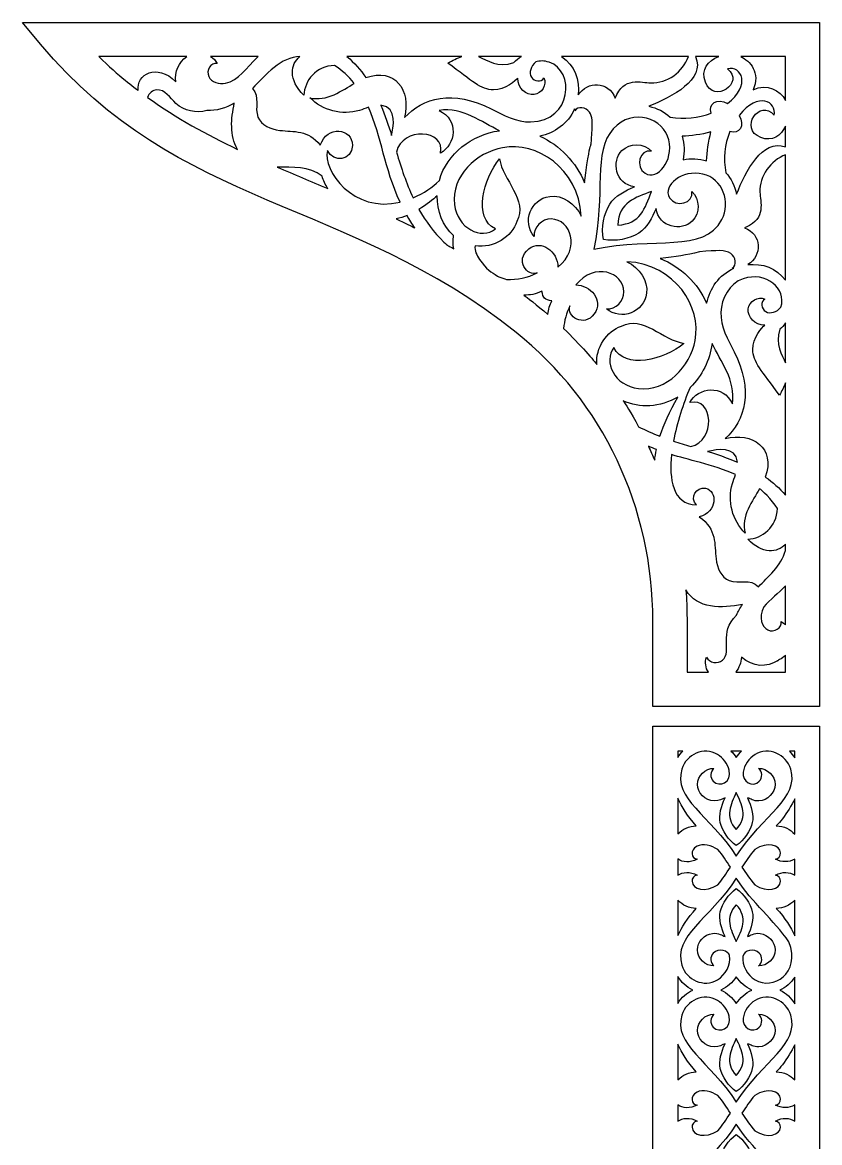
# Model space of a CAD drawing. Header units: millimetres. Extents: x -100 to 100, y -138 to 138.
# Drawn here: x 1.2 to 100.2, y -1.2 to 137.8 of the extents above; entities that cross this region are included whole.
import ezdxf

# ---------------------------------------------------------------- set-up
doc = ezdxf.new("R2010")
doc.units = ezdxf.units.MM
doc.header["$MEASUREMENT"] = 0
doc.layers.add('layer 1', color=7, linetype='Continuous')

msp = doc.modelspace()

# ---------------------------------------------------------------- linework, layer by layer
at = {"layer": 'layer 1', "color": 250}
for points, knots in [([(1.1991, 137.8038), (1.1991, 137.8038), (3.4474, 135.1125), (3.4474, 135.1125), (3.4474, 135.1125), (20.6248, 114.5236), (41.6045, 116.0268), (62.4914, 99.3344), (62.4914, 99.3344), (73.2822, 90.7168), (79.4689, 77.6545), (79.4689, 63.4982), (79.4689, 63.4982), (79.4689, 63.4982), (79.4689, 52.9304), (79.4689, 52.9304), (79.4689, 52.9304), (79.4689, 52.9304), (100.1709, 52.9304), (100.1709, 52.9304), (100.1709, 52.9304), (100.1709, 52.9304), (100.1709, 137.8038), (100.1709, 137.8038), (100.1709, 137.8038), (100.1709, 137.8038), (1.1991, 137.8038), (1.1991, 137.8038)], [0, 0, 0, 0, 0.125, 0.125, 0.125, 0.125, 0.25, 0.25, 0.25, 0.25, 0.375, 0.375, 0.375, 0.375, 0.5, 0.5, 0.5, 0.5, 0.625, 0.625, 0.625, 0.625, 0.75, 0.75, 0.75, 0.75, 1, 1, 1, 1]), ([(10.6701, 133.5585), (10.6701, 133.5585), (21.5939, 133.5585), (21.5939, 133.5585), (21.5939, 133.5585), (20.6044, 132.9048), (20.0805, 131.6284), (20.2428, 130.442), (20.2428, 130.442), (17.9045, 132.8035), (15.306, 131.3709), (15.5808, 129.3512), (15.5808, 129.3512), (15.2393, 129.6232), (13.1791, 131.1278), (10.6701, 133.5585)], [0, 0, 0, 0, 0.2, 0.2, 0.2, 0.2, 0.4, 0.4, 0.4, 0.4, 0.6, 0.6, 0.6, 0.6, 1, 1, 1, 1]), ([(26.4093, 130.2656), (25.6251, 130.0949), (24.6846, 130.3641), (24.3314, 131.0844), (24.3314, 131.0844), (23.9787, 131.8052), (24.595, 132.8699), (25.382, 132.7196), (25.382, 132.7196), (25.188, 133.0667), (24.9044, 133.3503), (24.5717, 133.5585), (24.5717, 133.5585), (24.5717, 133.5585), (30.4634, 133.5585), (30.4634, 133.5585), (30.4634, 133.5585), (28.8749, 132.0712), (28.0818, 130.6244), (26.4093, 130.2656)], [0, 0, 0, 0, 0.16666667, 0.16666667, 0.16666667, 0.16666667, 0.33333333, 0.33333333, 0.33333333, 0.33333333, 0.5, 0.5, 0.5, 0.5, 0.66666667, 0.66666667, 0.66666667, 0.66666667, 1, 1, 1, 1]), ([(29.7575, 129.5971), (31.4068, 131.2668), (33.3139, 133.5585), (35.6517, 133.5585), (35.6517, 133.5585), (34.4625, 132.6674), (34.1905, 130.6474), (36.1495, 128.7723), (36.1495, 128.7723), (36.2246, 130.5637), (37.6573, 132.4187), (39.9433, 132.4592), (39.9433, 132.4592), (40.881, 131.8747), (41.6969, 131.1134), (42.3916, 130.2367), (42.3916, 130.2367), (41.0023, 129.4324), (38.9393, 127.8925), (36.8932, 128.4626), (36.8932, 128.4626), (38.4471, 126.8712), (40.9099, 126.2345), (43.0396, 126.88), (43.0396, 126.88), (43.4157, 126.9929), (43.7833, 127.1404), (44.1537, 127.2677), (44.1537, 127.2677), (45.8177, 123.5435), (46.1127, 119.767), (48.0893, 115.5047), (48.0893, 115.5047), (42.2437, 114.0781), (38.456, 119.446), (39.0811, 121.9288), (39.0811, 121.9288), (39.7581, 120.3547), (42.128, 120.5717), (42.163, 122.5479), (42.163, 122.5479), (42.2003, 124.678), (38.965, 125.1147), (38.184, 122.5536), (38.184, 122.5536), (36.6762, 124.5418), (34.9081, 124.1859), (33.14, 124.4088), (33.14, 124.4088), (32.0375, 124.5447), (30.8427, 125.028), (30.4433, 126.0609), (30.4433, 126.0609), (29.9974, 127.2099), (30.7181, 128.5931), (29.7575, 129.5971)], [0, 0, 0, 0, 0.06666667, 0.06666667, 0.06666667, 0.06666667, 0.13333333, 0.13333333, 0.13333333, 0.13333333, 0.2, 0.2, 0.2, 0.2, 0.26666667, 0.26666667, 0.26666667, 0.26666667, 0.33333333, 0.33333333, 0.33333333, 0.33333333, 0.4, 0.4, 0.4, 0.4, 0.46666667, 0.46666667, 0.46666667, 0.46666667, 0.53333333, 0.53333333, 0.53333333, 0.53333333, 0.6, 0.6, 0.6, 0.6, 0.66666667, 0.66666667, 0.66666667, 0.66666667, 0.73333333, 0.73333333, 0.73333333, 0.73333333, 0.8, 0.8, 0.8, 0.8, 0.86666667, 0.86666667, 0.86666667, 0.86666667, 1, 1, 1, 1]), ([(64.2969, 125.4474), (62.5175, 125.3896), (60.923, 126.3156), (59.3863, 127.0914), (59.3863, 127.0914), (54.6552, 129.4842), (50.867, 128.4859), (48.6389, 125.9829), (48.6389, 125.9829), (49.481, 129.3918), (47.4525, 132.268), (43.8556, 130.9514), (43.8556, 130.9514), (43.1902, 131.9181), (42.4117, 132.8007), (41.4944, 133.5585), (41.4944, 133.5585), (41.4944, 133.5585), (55.7664, 133.5585), (55.7664, 133.5585), (55.7664, 133.5585), (55.1674, 133.3733), (54.5857, 133.0667), (54.0329, 132.763), (54.0329, 132.763), (57.0135, 130.5087), (58.1477, 129.4641), (59.6904, 129.4324), (59.6904, 129.4324), (61.0965, 129.4035), (62.5232, 130.61), (62.7027, 130.8992), (62.7027, 130.8992), (62.6593, 129.6176), (63.7558, 128.7349), (64.7312, 128.8507), (64.7312, 128.8507), (65.6541, 128.9604), (66.3575, 130.0716), (65.9465, 130.9052), (65.9465, 130.9052), (65.6484, 130.344), (64.6963, 130.4565), (64.3869, 131.0149), (64.3869, 131.0149), (64.08, 131.5734), (64.2941, 132.3753), (64.9337, 132.9048), (64.9337, 132.9048), (65.4286, 133.0551), (65.9783, 133.0639), (66.5978, 132.8586), (66.5978, 132.8586), (69.7982, 131.8052), (69.5089, 125.6125), (64.2969, 125.4474)], [0, 0, 0, 0, 0.06666667, 0.06666667, 0.06666667, 0.06666667, 0.13333333, 0.13333333, 0.13333333, 0.13333333, 0.2, 0.2, 0.2, 0.2, 0.26666667, 0.26666667, 0.26666667, 0.26666667, 0.33333333, 0.33333333, 0.33333333, 0.33333333, 0.4, 0.4, 0.4, 0.4, 0.46666667, 0.46666667, 0.46666667, 0.46666667, 0.53333333, 0.53333333, 0.53333333, 0.53333333, 0.6, 0.6, 0.6, 0.6, 0.66666667, 0.66666667, 0.66666667, 0.66666667, 0.73333333, 0.73333333, 0.73333333, 0.73333333, 0.8, 0.8, 0.8, 0.8, 0.86666667, 0.86666667, 0.86666667, 0.86666667, 1, 1, 1, 1]), ([(63.1483, 133.5585), (62.798, 133.3592), (62.4826, 133.1129), (62.2251, 132.8208), (62.2251, 132.8208), (60.1878, 132.0772), (58.9841, 133.1567), (57.8122, 133.5585), (57.8122, 133.5585), (57.8122, 133.5585), (63.1483, 133.5585), (63.1483, 133.5585)], [0, 0, 0, 0, 0.25, 0.25, 0.25, 0.25, 0.5, 0.5, 0.5, 0.5, 1, 1, 1, 1]), ([(83.8877, 133.5585), (83.2019, 131.6605), (81.243, 130.2395), (79.2085, 130.2946), (79.2085, 130.2946), (78.0539, 130.3263), (75.8345, 131.1483), (74.7811, 128.3875), (74.7811, 128.3875), (73.9909, 130.5726), (71.2999, 130.5461), (70.2148, 128.7984), (70.2148, 128.7984), (70.4116, 130.6156), (69.7661, 132.4966), (68.1168, 133.5585), (68.1168, 133.5585), (68.1168, 133.5585), (83.8877, 133.5585), (83.8877, 133.5585)], [0, 0, 0, 0, 0.16666667, 0.16666667, 0.16666667, 0.16666667, 0.33333333, 0.33333333, 0.33333333, 0.33333333, 0.5, 0.5, 0.5, 0.5, 0.66666667, 0.66666667, 0.66666667, 0.66666667, 1, 1, 1, 1]), ([(88.7406, 127.7249), (87.4702, 128.4831), (86.2983, 127.7133), (86.7237, 126.5587), (86.7237, 126.5587), (85.0942, 125.8845), (83.3812, 125.7688), (81.6247, 126.0464), (81.6247, 126.0464), (80.9043, 126.7065), (79.9839, 127.1982), (78.9683, 127.3895), (78.9683, 127.3895), (81.8565, 128.5554), (85.9942, 130.6879), (84.7732, 133.5585), (84.7732, 133.5585), (84.7732, 133.5585), (87.6498, 133.5585), (87.6498, 133.5585), (87.6498, 133.5585), (86.3445, 133.0755), (85.3923, 131.9353), (85.9885, 130.3958), (85.9885, 130.3958), (87.0737, 127.6064), (90.8964, 130.3119), (88.7522, 132.0599), (88.7522, 132.0599), (90.4653, 132.4303), (91.718, 130.0314), (88.7406, 127.7249)], [0, 0, 0, 0, 0.11111111, 0.11111111, 0.11111111, 0.11111111, 0.22222222, 0.22222222, 0.22222222, 0.22222222, 0.33333333, 0.33333333, 0.33333333, 0.33333333, 0.44444444, 0.44444444, 0.44444444, 0.44444444, 0.55555556, 0.55555556, 0.55555556, 0.55555556, 0.66666667, 0.66666667, 0.66666667, 0.66666667, 0.77777778, 0.77777778, 0.77777778, 0.77777778, 1, 1, 1, 1]), ([(95.9256, 128.1299), (95.2486, 129.4207), (93.6918, 130.26), (91.9032, 129.438), (91.9032, 129.438), (92.867, 131.53), (91.53, 133.0783), (90.3841, 133.5585), (90.3841, 133.5585), (90.3841, 133.5585), (95.9256, 133.5585), (95.9256, 133.5585), (95.9256, 133.5585), (95.9256, 133.5585), (95.9256, 128.1299), (95.9256, 128.1299)], [0, 0, 0, 0, 0.2, 0.2, 0.2, 0.2, 0.4, 0.4, 0.4, 0.4, 0.6, 0.6, 0.6, 0.6, 1, 1, 1, 1]), ([(16.7471, 128.4919), (16.9062, 128.9893), (17.3517, 129.4063), (17.8784, 129.4352), (17.8784, 129.4352), (18.8856, 129.4931), (19.5308, 128.4397), (20.266, 127.751), (20.266, 127.751), (21.2672, 126.8105), (22.7835, 126.5008), (24.0972, 126.8772), (24.0972, 126.8772), (25.2836, 126.7844), (26.4467, 127.1721), (27.5001, 127.7944), (27.5001, 127.7944), (27.1124, 125.8238), (26.8954, 123.7922), (27.9199, 122.053), (27.9199, 122.053), (24.0711, 123.8733), (20.3384, 125.9134), (16.7471, 128.4919)], [0, 0, 0, 0, 0.14285714, 0.14285714, 0.14285714, 0.14285714, 0.28571429, 0.28571429, 0.28571429, 0.28571429, 0.42857143, 0.42857143, 0.42857143, 0.42857143, 0.57142857, 0.57142857, 0.57142857, 0.57142857, 0.71428571, 0.71428571, 0.71428571, 0.71428571, 1, 1, 1, 1]), ([(95.9256, 122.3454), (93.0579, 123.3988), (91.0005, 119.3331), (89.8575, 116.4999), (89.8575, 116.4999), (89.6694, 117.4954), (89.1921, 118.4187), (88.5148, 119.1563), (88.5148, 119.1563), (88.2371, 120.9132), (88.3529, 122.6262), (89.027, 124.2554), (89.027, 124.2554), (90.2162, 123.8183), (90.9253, 125.0452), (90.1933, 126.2722), (90.1933, 126.2722), (92.5372, 129.299), (94.8898, 127.9535), (94.5279, 126.2838), (94.5279, 126.2838), (92.7802, 128.428), (90.0744, 124.6053), (92.8642, 123.5202), (92.8642, 123.5202), (94.3025, 122.9617), (95.3961, 123.7576), (95.9256, 124.9324), (95.9256, 124.9324), (95.9256, 124.9324), (95.9256, 122.3454), (95.9256, 122.3454)], [0, 0, 0, 0, 0.11111111, 0.11111111, 0.11111111, 0.11111111, 0.22222222, 0.22222222, 0.22222222, 0.22222222, 0.33333333, 0.33333333, 0.33333333, 0.33333333, 0.44444444, 0.44444444, 0.44444444, 0.44444444, 0.55555556, 0.55555556, 0.55555556, 0.55555556, 0.66666667, 0.66666667, 0.66666667, 0.66666667, 0.77777778, 0.77777778, 0.77777778, 0.77777778, 1, 1, 1, 1]), ([(47.0331, 123.7809), (46.6538, 125.0308), (46.2255, 126.2927), (45.7077, 127.5136), (45.7077, 127.5136), (47.878, 127.2766), (47.201, 124.6487), (47.0331, 123.7809)], [0, 0, 0, 0, 0.33333333, 0.33333333, 0.33333333, 0.33333333, 1, 1, 1, 1]), ([(52.9393, 126.88), (55.8934, 127.3228), (58.226, 125.3984), (60.4136, 124.3623), (60.4136, 124.3623), (57.0078, 123.8677), (53.9055, 121.5669), (52.9622, 118.1929), (52.9622, 118.1929), (52.045, 117.3162), (51.1045, 116.6389), (49.6979, 116.0427), (49.6979, 116.0427), (48.8562, 117.8341), (48.2283, 119.7381), (47.6437, 121.7147), (47.6437, 121.7147), (48.3119, 124.86), (53.8071, 124.5274), (53.104, 121.593), (53.104, 121.593), (54.9907, 122.5885), (55.4278, 125.7399), (52.9393, 126.88)], [0, 0, 0, 0, 0.14285714, 0.14285714, 0.14285714, 0.14285714, 0.28571429, 0.28571429, 0.28571429, 0.28571429, 0.42857143, 0.42857143, 0.42857143, 0.42857143, 0.57142857, 0.57142857, 0.57142857, 0.57142857, 0.71428571, 0.71428571, 0.71428571, 0.71428571, 1, 1, 1, 1]), ([(69.7576, 127.0652), (69.7604, 126.9898), (69.7576, 126.9146), (69.7661, 126.8395), (69.7661, 126.8395), (70.1368, 127.4618), (71.1754, 127.2822), (71.5864, 126.686), (71.5864, 126.686), (71.9974, 126.0898), (71.9713, 125.3084), (71.9279, 124.5852), (71.9279, 124.5852), (71.6848, 120.5773), (71.9512, 125.167), (70.9817, 117.9064), (70.9817, 117.9064), (69.9484, 120.4528), (67.92, 122.5857), (65.4227, 123.6796), (65.4227, 123.6796), (67.2659, 124.0963), (68.9416, 125.1899), (69.7576, 127.0652)], [0, 0, 0, 0, 0.14285714, 0.14285714, 0.14285714, 0.14285714, 0.28571429, 0.28571429, 0.28571429, 0.28571429, 0.42857143, 0.42857143, 0.42857143, 0.42857143, 0.57142857, 0.57142857, 0.57142857, 0.57142857, 0.71428571, 0.71428571, 0.71428571, 0.71428571, 1, 1, 1, 1]), ([(72.1392, 109.6708), (73.5888, 116.532), (72.003, 121.8187), (74.5381, 124.5824), (74.5381, 124.5824), (77.0294, 127.2995), (80.8147, 125.8901), (81.4539, 123.2136), (81.4539, 123.2136), (82.0646, 120.6613), (80.0506, 118.1294), (78.4994, 119.0784), (78.4994, 119.0784), (77.2351, 119.8538), (77.808, 122.0879), (79.2953, 121.8448), (79.2953, 121.8448), (78.3608, 122.8404), (76.5867, 122.8693), (75.6204, 121.9027), (75.6204, 121.9027), (74.3123, 120.5918), (74.7956, 117.7385), (77.1945, 117.3942), (77.1945, 117.3942), (76.0631, 116.9426), (74.7811, 116.2918), (74.1183, 115.2617), (74.1183, 115.2617), (73.4007, 114.1388), (73.0564, 112.3273), (73.3228, 110.8544), (73.3228, 110.8544), (74.7956, 110.5881), (76.6071, 110.9324), (77.7297, 111.6503), (77.7297, 111.6503), (78.7601, 112.3128), (79.411, 113.5948), (79.8626, 114.7261), (79.8626, 114.7261), (80.2069, 112.3244), (83.063, 111.8439), (84.3682, 113.152), (84.3682, 113.152), (85.3373, 114.1187), (85.3084, 115.8924), (84.3104, 116.8269), (84.3104, 116.8269), (84.5591, 115.3223), (82.3221, 114.7784), (81.5467, 116.0399), (81.5467, 116.0399), (80.5946, 117.5854), (83.1381, 119.5934), (85.682, 118.9856), (85.682, 118.9856), (88.1183, 118.4042), (89.2006, 115.4786), (88.0459, 113.3373), (88.0459, 113.3373), (85.7599, 109.0923), (79.7553, 111.2827), (72.1392, 109.6708)], [0, 0, 0, 0, 0.05882353, 0.05882353, 0.05882353, 0.05882353, 0.11764706, 0.11764706, 0.11764706, 0.11764706, 0.17647059, 0.17647059, 0.17647059, 0.17647059, 0.23529412, 0.23529412, 0.23529412, 0.23529412, 0.29411765, 0.29411765, 0.29411765, 0.29411765, 0.35294118, 0.35294118, 0.35294118, 0.35294118, 0.41176471, 0.41176471, 0.41176471, 0.41176471, 0.47058824, 0.47058824, 0.47058824, 0.47058824, 0.52941176, 0.52941176, 0.52941176, 0.52941176, 0.58823529, 0.58823529, 0.58823529, 0.58823529, 0.64705882, 0.64705882, 0.64705882, 0.64705882, 0.70588235, 0.70588235, 0.70588235, 0.70588235, 0.76470588, 0.76470588, 0.76470588, 0.76470588, 0.82352941, 0.82352941, 0.82352941, 0.82352941, 0.88235294, 0.88235294, 0.88235294, 0.88235294, 1, 1, 1, 1]), ([(83.0975, 123.6765), (84.2031, 123.7199), (85.4707, 123.8761), (86.6832, 124.2148), (86.6832, 124.2148), (86.3445, 123.0023), (86.1882, 121.7348), (86.1448, 120.6295), (86.1448, 120.6295), (85.1987, 120.916), (84.183, 120.9622), (83.2221, 120.7541), (83.2221, 120.7541), (83.4305, 121.7147), (83.3843, 122.7331), (83.0975, 123.6765)], [0, 0, 0, 0, 0.2, 0.2, 0.2, 0.2, 0.4, 0.4, 0.4, 0.4, 0.6, 0.6, 0.6, 0.6, 1, 1, 1, 1]), ([(60.8189, 122.2558), (64.9887, 123.0457), (70.2264, 119.7843), (70.5824, 113.78), (70.5824, 113.78), (69.8271, 115.3484), (68.2325, 116.4248), (66.6613, 116.2163), (66.6613, 116.2163), (64.268, 115.9012), (63.2033, 113.0392), (64.7457, 111.2305), (64.7457, 111.2305), (64.601, 112.3706), (65.7091, 113.4413), (66.8581, 113.4152), (66.8581, 113.4152), (69.2916, 113.3574), (70.5591, 109.7661), (67.6857, 107.4166), (67.6857, 107.4166), (67.6536, 109.4394), (65.6079, 110.9034), (64.0828, 109.7026), (64.0828, 109.7026), (62.2512, 108.2615), (63.9064, 106.2563), (65.0984, 106.7135), (65.0984, 106.7135), (63.9382, 106.1117), (62.6188, 105.851), (61.3107, 105.912), (61.3107, 105.912), (61.2355, 105.9377), (60.2284, 106.2764), (60.1705, 106.317), (60.1705, 106.317), (60.1705, 106.317), (60.1677, 106.317), (60.1677, 106.317), (60.1677, 106.317), (59.4212, 106.838), (58.8162, 107.1012), (57.9483, 108.386), (57.9483, 108.386), (57.6037, 108.8923), (57.3059, 109.4856), (57.3927, 110.0935), (57.3927, 110.0935), (59.7567, 109.7086), (61.9675, 111.2478), (62.5838, 113.091), (62.5838, 113.091), (64.0338, 115.739), (60.7928, 118.2652), (60.4485, 120.8609), (60.4485, 120.8609), (58.4055, 118.3954), (57.1497, 113.5165), (59.9158, 112.1681), (59.9158, 112.1681), (58.2143, 110.7877), (55.1586, 112.2405), (54.8376, 115.2154), (54.8376, 115.2154), (54.4527, 118.7545), (57.5546, 121.6364), (60.8189, 122.2558)], [0, 0, 0, 0, 0.05555556, 0.05555556, 0.05555556, 0.05555556, 0.11111111, 0.11111111, 0.11111111, 0.11111111, 0.16666667, 0.16666667, 0.16666667, 0.16666667, 0.22222222, 0.22222222, 0.22222222, 0.22222222, 0.27777778, 0.27777778, 0.27777778, 0.27777778, 0.33333333, 0.33333333, 0.33333333, 0.33333333, 0.38888889, 0.38888889, 0.38888889, 0.38888889, 0.44444444, 0.44444444, 0.44444444, 0.44444444, 0.5, 0.5, 0.5, 0.5, 0.55555556, 0.55555556, 0.55555556, 0.55555556, 0.61111111, 0.61111111, 0.61111111, 0.61111111, 0.66666667, 0.66666667, 0.66666667, 0.66666667, 0.72222222, 0.72222222, 0.72222222, 0.72222222, 0.77777778, 0.77777778, 0.77777778, 0.77777778, 0.83333333, 0.83333333, 0.83333333, 0.83333333, 0.88888889, 0.88888889, 0.88888889, 0.88888889, 1, 1, 1, 1]), ([(95.9256, 105.8019), (94.8464, 107.3386), (93.0261, 107.9373), (91.2668, 107.7464), (91.2668, 107.7464), (93.0377, 108.846), (93.0176, 111.5314), (90.8558, 112.3128), (90.8558, 112.3128), (90.9165, 112.3361), (90.9803, 112.359), (91.0438, 112.3879), (91.0438, 112.3879), (93.5606, 113.4717), (92.795, 115.5439), (92.7629, 116.7401), (92.7629, 116.7401), (92.7079, 118.7369), (94.0795, 120.6585), (95.9256, 121.3788), (95.9256, 121.3788), (95.9256, 121.3788), (95.9256, 105.8019), (95.9256, 105.8019)], [0, 0, 0, 0, 0.14285714, 0.14285714, 0.14285714, 0.14285714, 0.28571429, 0.28571429, 0.28571429, 0.28571429, 0.42857143, 0.42857143, 0.42857143, 0.42857143, 0.57142857, 0.57142857, 0.57142857, 0.57142857, 0.71428571, 0.71428571, 0.71428571, 0.71428571, 1, 1, 1, 1]), ([(32.8101, 119.8538), (34.7694, 119.8047), (36.8064, 119.9956), (38.4038, 118.7284), (38.4038, 118.7284), (38.5805, 118.1872), (38.8147, 117.675), (39.1012, 117.1945), (39.1012, 117.1945), (36.9136, 118.1206), (35.0443, 118.8903), (32.8101, 119.8538)], [0, 0, 0, 0, 0.25, 0.25, 0.25, 0.25, 0.5, 0.5, 0.5, 0.5, 1, 1, 1, 1]), ([(75.1283, 112.6603), (75.25, 115.5047), (77.3335, 116.0893), (79.2836, 116.8153), (79.2836, 116.8153), (78.5082, 114.735), (77.912, 112.7816), (75.1283, 112.6603)], [0, 0, 0, 0, 0.33333333, 0.33333333, 0.33333333, 0.33333333, 1, 1, 1, 1]), ([(50.4359, 114.5988), (51.411, 115.1922), (52.1635, 115.8346), (52.7018, 116.3034), (52.7018, 116.3034), (52.6846, 114.4108), (53.3905, 112.553), (54.736, 111.3522), (54.736, 111.3522), (54.6463, 110.8082), (54.6523, 110.2466), (54.7536, 109.7026), (54.7536, 109.7026), (53.9694, 110.1831), (54.1256, 109.9746), (53.5383, 110.5447), (53.5383, 110.5447), (52.2503, 111.7889), (51.2519, 113.152), (50.4359, 114.5988)], [0, 0, 0, 0, 0.16666667, 0.16666667, 0.16666667, 0.16666667, 0.33333333, 0.33333333, 0.33333333, 0.33333333, 0.5, 0.5, 0.5, 0.5, 0.66666667, 0.66666667, 0.66666667, 0.66666667, 1, 1, 1, 1]), ([(47.6088, 113.4297), (48.0688, 113.5309), (48.5144, 113.6699), (48.9486, 113.8435), (48.9486, 113.8435), (49.2496, 113.3168), (49.5766, 112.7989), (49.9325, 112.2955), (49.9325, 112.2955), (49.6344, 112.4461), (48.6855, 112.9206), (47.6088, 113.4297)], [0, 0, 0, 0, 0.25, 0.25, 0.25, 0.25, 0.5, 0.5, 0.5, 0.5, 1, 1, 1, 1]), ([(86.1476, 102.9543), (85.054, 105.4516), (82.9211, 107.4801), (80.3748, 108.5134), (80.3748, 108.5134), (82.3772, 108.7825), (83.5808, 108.8721), (85.265, 109.3526), (85.265, 109.3526), (87.502, 109.4856), (88.4079, 109.6363), (89.1544, 109.118), (89.1544, 109.118), (89.7474, 108.707), (89.9298, 107.6685), (89.3078, 107.3009), (89.3078, 107.3009), (89.383, 107.2921), (89.4581, 107.2921), (89.5332, 107.2892), (89.5332, 107.2892), (87.6639, 106.4761), (86.5674, 104.8064), (86.1476, 102.9543)], [0, 0, 0, 0, 0.14285714, 0.14285714, 0.14285714, 0.14285714, 0.28571429, 0.28571429, 0.28571429, 0.28571429, 0.42857143, 0.42857143, 0.42857143, 0.42857143, 0.57142857, 0.57142857, 0.57142857, 0.57142857, 0.71428571, 0.71428571, 0.71428571, 0.71428571, 1, 1, 1, 1]), ([(68.3916, 99.8118), (68.4668, 100.7928), (68.7303, 101.7563), (69.1819, 102.6304), (69.1819, 102.6304), (68.6781, 101.3107), (70.9468, 99.913), (72.191, 101.6233), (72.191, 101.6233), (73.4469, 103.3508), (71.6876, 105.2174), (69.8906, 105.223), (69.8906, 105.223), (72.2521, 108.1024), (75.8257, 106.8091), (75.8836, 104.3898), (75.8836, 104.3898), (75.9097, 103.2411), (74.839, 102.1327), (73.6988, 102.2801), (73.6988, 102.2801), (75.5336, 100.7117), (78.3752, 101.8374), (78.6846, 104.1929), (78.6846, 104.1929), (78.8875, 105.7352), (77.8485, 107.3414), (76.2483, 108.114), (76.2483, 108.114), (82.3048, 107.7553), (85.5052, 102.4798), (84.7238, 98.3505), (84.7238, 98.3505), (84.1019, 95.0891), (81.2225, 91.9843), (77.6834, 92.3692), (77.6834, 92.3692), (74.7116, 92.6902), (73.2533, 95.746), (74.6365, 97.4478), (74.6365, 97.4478), (75.982, 94.687), (80.8609, 95.9344), (83.3293, 97.9801), (83.3293, 97.9801), (80.7075, 98.3273), (78.2246, 101.5742), (75.5594, 100.1158), (75.5594, 100.1158), (73.7334, 99.5052), (72.3505, 97.4072), (72.5096, 95.3643), (72.5096, 95.3643), (72.3156, 95.6536), (70.4317, 97.8672), (68.3916, 99.8118)], [0, 0, 0, 0, 0.06666667, 0.06666667, 0.06666667, 0.06666667, 0.13333333, 0.13333333, 0.13333333, 0.13333333, 0.2, 0.2, 0.2, 0.2, 0.26666667, 0.26666667, 0.26666667, 0.26666667, 0.33333333, 0.33333333, 0.33333333, 0.33333333, 0.4, 0.4, 0.4, 0.4, 0.46666667, 0.46666667, 0.46666667, 0.46666667, 0.53333333, 0.53333333, 0.53333333, 0.53333333, 0.6, 0.6, 0.6, 0.6, 0.66666667, 0.66666667, 0.66666667, 0.66666667, 0.73333333, 0.73333333, 0.73333333, 0.73333333, 0.8, 0.8, 0.8, 0.8, 0.86666667, 0.86666667, 0.86666667, 0.86666667, 1, 1, 1, 1]), ([(95.9256, 79.1534), (95.1936, 80.0185), (94.3458, 80.7565), (93.4226, 81.3932), (93.4226, 81.3932), (94.7364, 84.993), (91.8514, 87.0098), (88.4513, 86.1709), (88.4513, 86.1709), (90.9426, 88.3874), (91.9611, 92.1724), (89.5594, 96.9183), (89.5594, 96.9183), (88.7839, 98.4546), (87.8579, 100.0492), (87.9158, 101.8286), (87.9158, 101.8286), (87.9708, 103.565), (88.9692, 105.4082), (90.6851, 105.99), (90.6851, 105.99), (93.5355, 106.9566), (96.079, 104.7831), (95.37, 102.4682), (95.37, 102.4682), (94.8549, 101.8402), (94.0534, 101.606), (93.4833, 101.9185), (93.4833, 101.9185), (92.9249, 102.2283), (92.812, 103.1801), (93.3732, 103.4782), (93.3732, 103.4782), (92.54, 103.8892), (91.4287, 103.1889), (91.319, 102.2629), (91.319, 102.2629), (91.2029, 101.2846), (92.0916, 100.191), (93.3676, 100.2372), (93.3676, 100.2372), (93.0406, 100.0291), (91.8425, 98.6486), (91.8715, 97.2248), (91.8715, 97.2248), (91.9032, 95.6825), (92.945, 94.5511), (95.2024, 91.5677), (95.2024, 91.5677), (95.4684, 92.051), (95.7376, 92.5601), (95.9256, 93.0811), (95.9256, 93.0811), (95.9256, 93.0811), (95.9256, 79.1534), (95.9256, 79.1534)], [0, 0, 0, 0, 0.06666667, 0.06666667, 0.06666667, 0.06666667, 0.13333333, 0.13333333, 0.13333333, 0.13333333, 0.2, 0.2, 0.2, 0.2, 0.26666667, 0.26666667, 0.26666667, 0.26666667, 0.33333333, 0.33333333, 0.33333333, 0.33333333, 0.4, 0.4, 0.4, 0.4, 0.46666667, 0.46666667, 0.46666667, 0.46666667, 0.53333333, 0.53333333, 0.53333333, 0.53333333, 0.6, 0.6, 0.6, 0.6, 0.66666667, 0.66666667, 0.66666667, 0.66666667, 0.73333333, 0.73333333, 0.73333333, 0.73333333, 0.8, 0.8, 0.8, 0.8, 0.86666667, 0.86666667, 0.86666667, 0.86666667, 1, 1, 1, 1]), ([(63.4464, 103.9675), (64.219, 103.9498), (64.9164, 104.0511), (65.7035, 104.4504), (65.7035, 104.4504), (65.8192, 103.6083), (66.0711, 103.3536), (66.916, 103.2379), (66.916, 103.2379), (66.6701, 102.7691), (66.4905, 102.1704), (66.4443, 101.5714), (66.4443, 101.5714), (65.1044, 102.7289), (63.7357, 103.7389), (63.4464, 103.9675)], [0, 0, 0, 0, 0.2, 0.2, 0.2, 0.2, 0.4, 0.4, 0.4, 0.4, 0.6, 0.6, 0.6, 0.6, 1, 1, 1, 1]), ([(95.9256, 95.5407), (95.5146, 96.5881), (94.5656, 97.7921), (95.2458, 99.7193), (95.2458, 99.7193), (95.509, 99.9419), (95.7347, 100.2111), (95.9256, 100.512), (95.9256, 100.512), (95.9256, 100.512), (95.9256, 95.5407), (95.9256, 95.5407)], [0, 0, 0, 0, 0.25, 0.25, 0.25, 0.25, 0.5, 0.5, 0.5, 0.5, 1, 1, 1, 1]), ([(84.1798, 85.1754), (83.4507, 85.3895), (82.7359, 85.6093), (82.0328, 85.8467), (82.0328, 85.8467), (82.4495, 88.1038), (83.2221, 90.497), (84.1075, 92.5078), (84.1075, 92.5078), (85.5719, 93.9433), (86.5325, 95.8966), (86.8278, 97.9456), (86.8278, 97.9456), (87.8579, 95.7749), (89.7911, 93.4311), (89.3484, 90.4709), (89.3484, 90.4709), (88.2082, 92.9594), (85.0569, 92.5255), (84.0613, 90.6357), (84.0613, 90.6357), (87.0391, 91.3507), (87.2906, 85.8351), (84.1798, 85.1754)], [0, 0, 0, 0, 0.14285714, 0.14285714, 0.14285714, 0.14285714, 0.28571429, 0.28571429, 0.28571429, 0.28571429, 0.42857143, 0.42857143, 0.42857143, 0.42857143, 0.57142857, 0.57142857, 0.57142857, 0.57142857, 0.71428571, 0.71428571, 0.71428571, 0.71428571, 1, 1, 1, 1]), ([(75.794, 90.8413), (77.7963, 89.9414), (80.3459, 89.9816), (82.574, 91.3186), (82.574, 91.3186), (81.5407, 89.5216), (80.8175, 87.9013), (80.3487, 86.4485), (80.3487, 86.4485), (79.4371, 86.7988), (78.5488, 87.1865), (77.6894, 87.6349), (77.6894, 87.6349), (76.7285, 89.4119), (75.9764, 90.5517), (75.794, 90.8413)], [0, 0, 0, 0, 0.2, 0.2, 0.2, 0.2, 0.4, 0.4, 0.4, 0.4, 0.6, 0.6, 0.6, 0.6, 1, 1, 1, 1]), ([(78.9164, 85.2043), (79.2431, 85.0681), (79.5761, 84.9379), (79.9088, 84.8134), (79.9088, 84.8134), (79.8075, 84.3417), (79.738, 83.8934), (79.6946, 83.4651), (79.6946, 83.4651), (79.4459, 84.0496), (79.1852, 84.6282), (78.9164, 85.2043)], [0, 0, 0, 0, 0.25, 0.25, 0.25, 0.25, 0.5, 0.5, 0.5, 0.5, 1, 1, 1, 1]), ([(89.9792, 83.2393), (89.3279, 83.5173), (86.5353, 84.5647), (86.2517, 84.5647), (86.2517, 84.5647), (87.4762, 84.8032), (89.7594, 85.2844), (89.9792, 83.2393)], [0, 0, 0, 0, 0.33333333, 0.33333333, 0.33333333, 0.33333333, 1, 1, 1, 1]), ([(81.7898, 84.1798), (83.5085, 83.6041), (86.9957, 82.9123), (89.7361, 81.6853), (89.7361, 81.6853), (89.6087, 81.3149), (89.4609, 80.9477), (89.3484, 80.5713), (89.3484, 80.5713), (88.7028, 78.4444), (89.3396, 75.9791), (90.931, 74.4252), (90.931, 74.4252), (90.358, 76.4737), (91.8947, 78.5227), (92.7079, 79.926), (92.7079, 79.926), (92.9972, 79.7814), (94.2097, 78.6324), (94.9244, 77.4837), (94.9244, 77.4837), (94.8926, 75.1833), (93.0261, 73.7566), (91.2407, 73.6843), (91.2407, 73.6843), (93.0349, 71.809), (94.9766, 71.9508), (95.9256, 73.0536), (95.9256, 73.0536), (95.9256, 73.0536), (95.9256, 72.2894), (95.9256, 72.2894), (95.9256, 72.2894), (95.3932, 70.3566), (93.7468, 68.9589), (92.5689, 67.7809), (92.5689, 67.7809), (91.6139, 68.84), (90.1294, 68.0847), (88.9635, 68.5362), (88.9635, 68.5362), (87.9302, 68.9356), (87.4469, 70.1336), (87.3111, 71.2332), (87.3111, 71.2332), (87.0853, 73.0331), (87.4674, 74.9258), (85.2248, 76.442), (85.2248, 76.442), (87.4385, 77.0093), (87.5626, 79.6773), (86.003, 80.0012), (86.003, 80.0012), (84.8283, 80.2474), (84.0352, 78.806), (84.8716, 77.9438), (84.8716, 77.9438), (81.8903, 77.9512), (81.4755, 81.2264), (81.7898, 84.1798)], [0, 0, 0, 0, 0.0625, 0.0625, 0.0625, 0.0625, 0.125, 0.125, 0.125, 0.125, 0.1875, 0.1875, 0.1875, 0.1875, 0.25, 0.25, 0.25, 0.25, 0.3125, 0.3125, 0.3125, 0.3125, 0.375, 0.375, 0.375, 0.375, 0.4375, 0.4375, 0.4375, 0.4375, 0.5, 0.5, 0.5, 0.5, 0.5625, 0.5625, 0.5625, 0.5625, 0.625, 0.625, 0.625, 0.625, 0.6875, 0.6875, 0.6875, 0.6875, 0.75, 0.75, 0.75, 0.75, 0.8125, 0.8125, 0.8125, 0.8125, 0.875, 0.875, 0.875, 0.875, 1, 1, 1, 1]), ([(83.5695, 67.3731), (85.0018, 65.0028), (87.9824, 65.0667), (90.6099, 65.5761), (90.6099, 65.5761), (90.2684, 65.0638), (90.0889, 64.7629), (89.8575, 64.2563), (89.8575, 64.2563), (87.5542, 62.0515), (89.4003, 59.8145), (88.1126, 58.6571), (88.1126, 58.6571), (87.5337, 58.1392), (86.4835, 58.3357), (86.1215, 59.0246), (86.1215, 59.0246), (85.9046, 58.4168), (86.003, 57.7077), (86.3646, 57.1754), (86.3646, 57.1754), (86.3646, 57.1754), (83.7142, 57.1754), (83.7142, 57.1754), (83.7142, 57.1754), (83.7142, 63.7646), (83.7547, 64.8843), (83.5695, 67.3731)], [0, 0, 0, 0, 0.125, 0.125, 0.125, 0.125, 0.25, 0.25, 0.25, 0.25, 0.375, 0.375, 0.375, 0.375, 0.5, 0.5, 0.5, 0.5, 0.625, 0.625, 0.625, 0.625, 0.75, 0.75, 0.75, 0.75, 1, 1, 1, 1]), ([(95.9256, 63.0467), (95.7693, 63.2089), (95.5957, 63.3508), (95.3961, 63.4605), (95.3961, 63.4605), (95.5435, 62.6734), (94.4817, 62.0599), (93.7613, 62.4103), (93.7613, 62.4103), (93.0116, 62.7778), (92.5456, 63.9265), (93.2286, 65.2748), (93.2286, 65.2748), (94.0707, 66.1924), (95.0634, 66.9851), (95.9256, 67.8882), (95.9256, 67.8882), (95.9256, 67.8882), (95.9256, 63.0467), (95.9256, 63.0467)], [0, 0, 0, 0, 0.16666667, 0.16666667, 0.16666667, 0.16666667, 0.33333333, 0.33333333, 0.33333333, 0.33333333, 0.5, 0.5, 0.5, 0.5, 0.66666667, 0.66666667, 0.66666667, 0.66666667, 1, 1, 1, 1]), ([(89.759, 57.1754), (90.2046, 57.7367), (90.4043, 58.3706), (90.4681, 59.0564), (90.4681, 59.0564), (91.8743, 57.7571), (93.654, 57.7543), (94.9389, 58.5932), (94.9389, 58.5932), (94.7886, 58.4948), (95.4888, 58.8278), (95.9256, 59.285), (95.9256, 59.285), (95.9256, 59.285), (95.9256, 57.1754), (95.9256, 57.1754), (95.9256, 57.1754), (95.9256, 57.1754), (89.759, 57.1754), (89.759, 57.1754)], [0, 0, 0, 0, 0.16666667, 0.16666667, 0.16666667, 0.16666667, 0.33333333, 0.33333333, 0.33333333, 0.33333333, 0.5, 0.5, 0.5, 0.5, 0.66666667, 0.66666667, 0.66666667, 0.66666667, 1, 1, 1, 1]), ([(79.4794, 50.4768), (79.4794, 50.4768), (79.4794, -137.5834), (79.4794, -137.5834), (79.4794, -137.5834), (79.4794, -137.5834), (100.1709, -137.5834), (100.1709, -137.5834), (100.1709, -137.5834), (100.1709, -137.5834), (100.1709, 50.4768), (100.1709, 50.4768), (100.1709, 50.4768), (100.1709, 50.4768), (79.4794, 50.4768), (79.4794, 50.4768)], [0, 0, 0, 0, 0.2, 0.2, 0.2, 0.2, 0.4, 0.4, 0.4, 0.4, 0.6, 0.6, 0.6, 0.6, 1, 1, 1, 1]), ([(96.5825, 45.1492), (97.6789, 41.5092), (93.2074, 39.5467), (89.825, 34.3464), (89.825, 34.3464), (86.4979, 39.5157), (81.9679, 41.4715), (83.0714, 45.1492), (83.0714, 45.1492), (83.6143, 46.9674), (85.828, 47.9848), (87.4914, 46.9607), (87.4914, 46.9607), (88.1927, 46.531), (88.7356, 45.8092), (88.9349, 45.0116), (88.9349, 45.0116), (89.3029, 43.5063), (87.7528, 42.8258), (86.9622, 43.6404), (86.9622, 43.6404), (86.5392, 44.0767), (86.5667, 44.8881), (87.0582, 45.2388), (87.0582, 45.2388), (85.9896, 45.273), (84.9993, 44.3106), (84.9993, 43.2452), (84.9993, 43.2452), (84.9993, 42.1968), (85.9621, 41.2242), (87.0652, 41.1967), (87.0652, 41.1967), (87.7835, 41.1759), (88.0001, 41.4817), (88.4298, 41.5745), (88.4298, 41.5745), (87.9553, 40.5437), (87.6357, 39.4264), (87.8318, 38.5261), (87.8318, 38.5261), (88.0586, 37.5087), (88.8661, 36.3195), (89.825, 35.6559), (89.825, 35.6559), (90.7877, 36.3195), (91.5952, 37.5087), (91.8185, 38.5261), (91.8185, 38.5261), (92.0182, 39.4264), (91.6982, 40.5437), (91.2241, 41.5745), (91.2241, 41.5745), (91.6503, 41.4817), (91.9046, 41.1589), (92.6331, 41.1967), (92.6331, 41.1967), (93.7193, 41.2517), (94.6542, 42.2176), (94.6542, 43.2452), (94.6542, 43.2452), (94.6542, 44.3106), (93.6611, 45.273), (92.5922, 45.2388), (92.5922, 45.2388), (93.0836, 44.8881), (93.1111, 44.0767), (92.6881, 43.6404), (92.6881, 43.6404), (91.8736, 42.7983), (90.4815, 43.6026), (90.6741, 44.7781), (90.6741, 44.7781), (90.8149, 45.6614), (91.3924, 46.4862), (92.159, 46.9607), (92.159, 46.9607), (93.8258, 47.9848), (96.036, 46.9674), (96.5825, 45.1492)], [0, 0, 0, 0, 0.04761905, 0.04761905, 0.04761905, 0.04761905, 0.0952381, 0.0952381, 0.0952381, 0.0952381, 0.14285714, 0.14285714, 0.14285714, 0.14285714, 0.19047619, 0.19047619, 0.19047619, 0.19047619, 0.23809524, 0.23809524, 0.23809524, 0.23809524, 0.28571429, 0.28571429, 0.28571429, 0.28571429, 0.33333333, 0.33333333, 0.33333333, 0.33333333, 0.38095238, 0.38095238, 0.38095238, 0.38095238, 0.42857143, 0.42857143, 0.42857143, 0.42857143, 0.47619048, 0.47619048, 0.47619048, 0.47619048, 0.52380952, 0.52380952, 0.52380952, 0.52380952, 0.57142857, 0.57142857, 0.57142857, 0.57142857, 0.61904762, 0.61904762, 0.61904762, 0.61904762, 0.66666667, 0.66666667, 0.66666667, 0.66666667, 0.71428571, 0.71428571, 0.71428571, 0.71428571, 0.76190476, 0.76190476, 0.76190476, 0.76190476, 0.80952381, 0.80952381, 0.80952381, 0.80952381, 0.85714286, 0.85714286, 0.85714286, 0.85714286, 0.9047619, 0.9047619, 0.9047619, 0.9047619, 1, 1, 1, 1]), ([(82.5729, 47.3833), (82.5729, 47.3833), (83.1917, 47.3833), (83.1917, 47.3833), (83.1917, 47.3833), (82.9578, 47.1494), (82.7483, 46.8884), (82.5729, 46.5998), (82.5729, 46.5998), (82.5729, 46.5998), (82.5729, 47.3833), (82.5729, 47.3833)], [0, 0, 0, 0, 0.25, 0.25, 0.25, 0.25, 0.5, 0.5, 0.5, 0.5, 1, 1, 1, 1]), ([(90.4886, 47.3833), (90.2377, 47.1392), (90.0141, 46.8746), (89.825, 46.5825), (89.825, 46.5825), (89.6394, 46.8746), (89.4126, 47.1427), (89.1618, 47.3833), (89.1618, 47.3833), (89.1618, 47.3833), (90.4886, 47.3833), (90.4886, 47.3833)], [0, 0, 0, 0, 0.25, 0.25, 0.25, 0.25, 0.5, 0.5, 0.5, 0.5, 1, 1, 1, 1]), ([(97.0774, 46.5413), (96.8985, 46.8369), (96.6823, 47.1223), (96.4311, 47.3833), (96.4311, 47.3833), (96.4311, 47.3833), (97.0774, 47.3833), (97.0774, 47.3833), (97.0774, 47.3833), (97.0774, 47.3833), (97.0774, 46.5413), (97.0774, 46.5413)], [0, 0, 0, 0, 0.25, 0.25, 0.25, 0.25, 0.5, 0.5, 0.5, 0.5, 1, 1, 1, 1]), ([(89.825, 42.2314), (90.509, 40.743), (91.3204, 39.2617), (89.825, 37.646), (89.825, 37.646), (88.3267, 39.2821), (89.148, 40.7532), (89.825, 42.2314)], [0, 0, 0, 0, 0.33333333, 0.33333333, 0.33333333, 0.33333333, 1, 1, 1, 1]), ([(82.5729, 41.523), (83.0368, 40.4647), (83.7724, 39.3164), (84.8519, 38.1), (84.8519, 38.1), (83.9992, 38.0862), (83.1504, 37.7112), (82.5729, 37.0963), (82.5729, 37.0963), (82.5729, 37.0963), (82.5729, 41.523), (82.5729, 41.523)], [0, 0, 0, 0, 0.25, 0.25, 0.25, 0.25, 0.5, 0.5, 0.5, 0.5, 1, 1, 1, 1]), ([(97.0774, 37.0857), (96.5482, 37.6668), (95.7541, 38.0827), (94.7985, 38.1), (94.7985, 38.1), (95.0528, 38.385), (95.3072, 38.6736), (95.5478, 38.9696), (95.5478, 38.9696), (95.5513, 38.9696), (95.5548, 38.9728), (95.5548, 38.9763), (95.5548, 38.9763), (96.1355, 39.77), (96.6788, 40.5952), (97.0774, 41.4613), (97.0774, 41.4613), (97.0774, 41.4613), (97.0774, 37.0857), (97.0774, 37.0857)], [0, 0, 0, 0, 0.16666667, 0.16666667, 0.16666667, 0.16666667, 0.33333333, 0.33333333, 0.33333333, 0.33333333, 0.5, 0.5, 0.5, 0.5, 0.66666667, 0.66666667, 0.66666667, 0.66666667, 1, 1, 1, 1]), ([(97.0774, 31.9715), (96.4622, 32.3942), (95.5513, 32.47), (94.699, 31.9888), (94.699, 31.9888), (95.0599, 31.9645), (95.3382, 31.5866), (95.3177, 31.2222), (95.3177, 31.2222), (95.2592, 30.2426), (93.7264, 29.7649), (92.1279, 30.789), (92.1279, 30.789), (91.4577, 31.5521), (91.0661, 32.2259), (90.5228, 32.9819), (90.5228, 32.9819), (91.0386, 33.7005), (91.482, 34.4463), (92.1248, 35.1748), (92.1248, 35.1748), (93.6749, 36.1646), (95.2557, 35.7487), (95.3177, 34.7419), (95.3177, 34.7419), (95.3382, 34.381), (95.0599, 33.9993), (94.699, 33.9753), (94.699, 33.9753), (95.4243, 33.5664), (96.4142, 33.5456), (97.0774, 33.9891), (97.0774, 33.9891), (97.0774, 33.9891), (97.0774, 31.9715), (97.0774, 31.9715)], [0, 0, 0, 0, 0.1, 0.1, 0.1, 0.1, 0.2, 0.2, 0.2, 0.2, 0.3, 0.3, 0.3, 0.3, 0.4, 0.4, 0.4, 0.4, 0.5, 0.5, 0.5, 0.5, 0.6, 0.6, 0.6, 0.6, 0.7, 0.7, 0.7, 0.7, 0.8, 0.8, 0.8, 0.8, 1, 1, 1, 1]), ([(82.5729, 33.9926), (83.1882, 33.5664), (84.0991, 33.4941), (84.9514, 33.9753), (84.9514, 33.9753), (84.2709, 34.0201), (84.0028, 35.1303), (84.9514, 35.5871), (84.9514, 35.5871), (85.6696, 35.9311), (86.7629, 35.663), (87.5224, 35.1748), (87.5224, 35.1748), (88.2132, 34.3877), (88.5398, 33.7964), (89.1276, 32.9819), (89.1276, 32.9819), (88.5017, 32.1123), (88.234, 31.6004), (87.5189, 30.7858), (87.5189, 30.7858), (85.9825, 29.8062), (84.3947, 30.2115), (84.3326, 31.2222), (84.3326, 31.2222), (84.3121, 31.5866), (84.5905, 31.9645), (84.9514, 31.9888), (84.9514, 31.9888), (84.0955, 32.47), (83.1847, 32.3977), (82.5729, 31.9715), (82.5729, 31.9715), (82.5729, 31.9715), (82.5729, 33.9926), (82.5729, 33.9926)], [0, 0, 0, 0, 0.1, 0.1, 0.1, 0.1, 0.2, 0.2, 0.2, 0.2, 0.3, 0.3, 0.3, 0.3, 0.4, 0.4, 0.4, 0.4, 0.5, 0.5, 0.5, 0.5, 0.6, 0.6, 0.6, 0.6, 0.7, 0.7, 0.7, 0.7, 0.8, 0.8, 0.8, 0.8, 1, 1, 1, 1]), ([(83.0714, 20.8146), (81.975, 24.4718), (86.4087, 26.3691), (89.825, 31.6209), (89.825, 31.6209), (91.8771, 28.4656), (94.4411, 26.4654), (96.3694, 23.719), (96.3694, 23.719), (97.8955, 19.7319), (94.3176, 17.6801), (92.159, 19.0034), (92.159, 19.0034), (91.1931, 19.5947), (90.5126, 20.7701), (90.6568, 21.911), (90.6568, 21.911), (90.7496, 22.6638), (92.0524, 22.9799), (92.6881, 22.3238), (92.6881, 22.3238), (93.1111, 21.8906), (93.0836, 21.0795), (92.5922, 20.7253), (92.5922, 20.7253), (93.6611, 20.6911), (94.6542, 21.6535), (94.6542, 22.7189), (94.6542, 22.7189), (94.6542, 23.7017), (93.8054, 24.6196), (92.788, 24.7537), (92.788, 24.7537), (91.9597, 24.8602), (91.5988, 24.4545), (91.2241, 24.3928), (91.2241, 24.3928), (91.6982, 25.424), (92.0182, 26.5409), (91.8185, 27.4415), (91.8185, 27.4415), (91.5952, 28.4554), (90.7877, 29.6446), (89.825, 30.3114), (89.825, 30.3114), (88.8661, 29.6446), (88.0551, 28.4554), (87.8318, 27.4415), (87.8318, 27.4415), (87.6357, 26.5409), (87.9553, 25.424), (88.4298, 24.3928), (88.4298, 24.3928), (88.0414, 24.4545), (87.7115, 24.8602), (86.8726, 24.7569), (86.8726, 24.7569), (85.8485, 24.6263), (84.9993, 23.7017), (84.9962, 22.7189), (84.9962, 22.7189), (84.9962, 21.6535), (85.9896, 20.6911), (87.0582, 20.7253), (87.0582, 20.7253), (86.5667, 21.0795), (86.5392, 21.8906), (86.9622, 22.3238), (86.9622, 22.3238), (87.6219, 23.0043), (88.8799, 22.5986), (88.9762, 22.0073), (88.9762, 22.0073), (89.1791, 20.8421), (88.495, 19.6187), (87.4914, 19.0034), (87.4914, 19.0034), (85.828, 17.9825), (83.6143, 18.9964), (83.0714, 20.8146)], [0, 0, 0, 0, 0.04761905, 0.04761905, 0.04761905, 0.04761905, 0.0952381, 0.0952381, 0.0952381, 0.0952381, 0.14285714, 0.14285714, 0.14285714, 0.14285714, 0.19047619, 0.19047619, 0.19047619, 0.19047619, 0.23809524, 0.23809524, 0.23809524, 0.23809524, 0.28571429, 0.28571429, 0.28571429, 0.28571429, 0.33333333, 0.33333333, 0.33333333, 0.33333333, 0.38095238, 0.38095238, 0.38095238, 0.38095238, 0.42857143, 0.42857143, 0.42857143, 0.42857143, 0.47619048, 0.47619048, 0.47619048, 0.47619048, 0.52380952, 0.52380952, 0.52380952, 0.52380952, 0.57142857, 0.57142857, 0.57142857, 0.57142857, 0.61904762, 0.61904762, 0.61904762, 0.61904762, 0.66666667, 0.66666667, 0.66666667, 0.66666667, 0.71428571, 0.71428571, 0.71428571, 0.71428571, 0.76190476, 0.76190476, 0.76190476, 0.76190476, 0.80952381, 0.80952381, 0.80952381, 0.80952381, 0.85714286, 0.85714286, 0.85714286, 0.85714286, 0.9047619, 0.9047619, 0.9047619, 0.9047619, 1, 1, 1, 1]), ([(82.5729, 28.8713), (83.1504, 28.2525), (83.9992, 27.8779), (84.8519, 27.8641), (84.8519, 27.8641), (83.7657, 26.6612), (83.0301, 25.4892), (82.5729, 24.4821), (82.5729, 24.4821), (82.5729, 24.4821), (82.5729, 28.8713), (82.5729, 28.8713)], [0, 0, 0, 0, 0.25, 0.25, 0.25, 0.25, 0.5, 0.5, 0.5, 0.5, 1, 1, 1, 1]), ([(89.825, 23.7363), (89.1343, 25.2416), (88.337, 26.7091), (89.825, 28.3178), (89.825, 28.3178), (91.3546, 26.6785), (90.4575, 25.1075), (89.825, 23.7363)], [0, 0, 0, 0, 0.33333333, 0.33333333, 0.33333333, 0.33333333, 1, 1, 1, 1]), ([(97.0774, 24.4648), (96.6135, 25.5235), (95.878, 26.6682), (94.7985, 27.8641), (94.7985, 27.8641), (95.6511, 27.8779), (96.4999, 28.2525), (97.0774, 28.8713), (97.0774, 28.8713), (97.0774, 28.8713), (97.0774, 24.4648), (97.0774, 24.4648)], [0, 0, 0, 0, 0.25, 0.25, 0.25, 0.25, 0.5, 0.5, 0.5, 0.5, 1, 1, 1, 1]), ([(82.5729, 19.4296), (82.9889, 18.7145), (83.6076, 18.113), (84.4324, 17.7246), (84.4324, 17.7246), (83.6694, 17.3708), (83.0164, 16.8141), (82.5729, 16.0817), (82.5729, 16.0817), (82.5729, 16.0817), (82.5729, 19.4296), (82.5729, 19.4296)], [0, 0, 0, 0, 0.25, 0.25, 0.25, 0.25, 0.5, 0.5, 0.5, 0.5, 1, 1, 1, 1]), ([(91.7466, 17.7281), (91.743, 17.7281), (91.743, 17.7246), (91.7395, 17.7246), (91.7395, 17.7246), (91.7395, 17.7246), (91.743, 17.7214), (91.743, 17.7214), (91.743, 17.7214), (90.9595, 17.3637), (90.2893, 16.783), (89.825, 16.0648), (89.825, 16.0648), (89.3646, 16.783), (88.6876, 17.3637), (87.9073, 17.7214), (87.9073, 17.7214), (87.9108, 17.7214), (87.9108, 17.7246), (87.9144, 17.7246), (87.9144, 17.7246), (87.9108, 17.7246), (87.9108, 17.7281), (87.9073, 17.7281), (87.9073, 17.7281), (88.6876, 18.0823), (89.3646, 18.6665), (89.825, 19.3848), (89.825, 19.3848), (90.2893, 18.6665), (90.9627, 18.0823), (91.7466, 17.7281)], [0, 0, 0, 0, 0.11111111, 0.11111111, 0.11111111, 0.11111111, 0.22222222, 0.22222222, 0.22222222, 0.22222222, 0.33333333, 0.33333333, 0.33333333, 0.33333333, 0.44444444, 0.44444444, 0.44444444, 0.44444444, 0.55555556, 0.55555556, 0.55555556, 0.55555556, 0.66666667, 0.66666667, 0.66666667, 0.66666667, 0.77777778, 0.77777778, 0.77777778, 0.77777778, 1, 1, 1, 1]), ([(97.0774, 16.0235), (96.6615, 16.7213), (96.036, 17.3605), (95.2214, 17.7246), (95.2214, 17.7246), (95.9845, 18.0548), (96.6308, 18.6115), (97.0774, 19.347), (97.0774, 19.347), (97.0774, 19.347), (97.0774, 16.0235), (97.0774, 16.0235)], [0, 0, 0, 0, 0.25, 0.25, 0.25, 0.25, 0.5, 0.5, 0.5, 0.5, 1, 1, 1, 1]), ([(89.825, 3.8287), (86.4979, 9.0015), (81.9679, 10.9537), (83.0714, 14.6314), (83.0714, 14.6314), (83.6143, 16.4497), (85.828, 17.4671), (87.4914, 16.4426), (87.4914, 16.4426), (88.1927, 16.0164), (88.7356, 15.2915), (88.9349, 14.4939), (88.9349, 14.4939), (89.3029, 12.9886), (87.7528, 12.308), (86.9622, 13.1226), (86.9622, 13.1226), (86.5392, 13.559), (86.5667, 14.37), (87.0582, 14.7242), (87.0582, 14.7242), (85.9896, 14.7553), (84.9993, 13.7929), (84.9993, 12.7271), (84.9993, 12.7271), (84.9993, 11.679), (85.9621, 10.7096), (87.0652, 10.6789), (87.0652, 10.6789), (87.7835, 10.6581), (88.0001, 10.9675), (88.4298, 11.0567), (88.4298, 11.0567), (87.9553, 10.0291), (87.6357, 8.9087), (87.8318, 8.008), (87.8318, 8.008), (88.0586, 6.9906), (88.8661, 5.8014), (89.825, 5.1382), (89.825, 5.1382), (90.7877, 5.8014), (91.5952, 6.9906), (91.8185, 8.008), (91.8185, 8.008), (92.0182, 8.9087), (91.6982, 10.0291), (91.2241, 11.0567), (91.2241, 11.0567), (91.6503, 10.964), (91.9046, 10.6443), (92.6331, 10.6789), (92.6331, 10.6789), (93.7193, 10.7336), (94.6542, 11.6995), (94.6542, 12.7271), (94.6542, 12.7271), (94.6542, 13.7929), (93.6611, 14.7553), (92.5922, 14.7242), (92.5922, 14.7242), (93.0836, 14.37), (93.1111, 13.559), (92.6881, 13.1226), (92.6881, 13.1226), (91.8736, 12.2805), (90.4815, 13.088), (90.6741, 14.2603), (90.6741, 14.2603), (90.8149, 15.1469), (91.3924, 15.9685), (92.159, 16.4426), (92.159, 16.4426), (93.8258, 17.4671), (96.036, 16.4497), (96.5825, 14.6314), (96.5825, 14.6314), (97.6789, 10.9915), (93.2074, 9.029), (89.825, 3.8287)], [0, 0, 0, 0, 0.04761905, 0.04761905, 0.04761905, 0.04761905, 0.0952381, 0.0952381, 0.0952381, 0.0952381, 0.14285714, 0.14285714, 0.14285714, 0.14285714, 0.19047619, 0.19047619, 0.19047619, 0.19047619, 0.23809524, 0.23809524, 0.23809524, 0.23809524, 0.28571429, 0.28571429, 0.28571429, 0.28571429, 0.33333333, 0.33333333, 0.33333333, 0.33333333, 0.38095238, 0.38095238, 0.38095238, 0.38095238, 0.42857143, 0.42857143, 0.42857143, 0.42857143, 0.47619048, 0.47619048, 0.47619048, 0.47619048, 0.52380952, 0.52380952, 0.52380952, 0.52380952, 0.57142857, 0.57142857, 0.57142857, 0.57142857, 0.61904762, 0.61904762, 0.61904762, 0.61904762, 0.66666667, 0.66666667, 0.66666667, 0.66666667, 0.71428571, 0.71428571, 0.71428571, 0.71428571, 0.76190476, 0.76190476, 0.76190476, 0.76190476, 0.80952381, 0.80952381, 0.80952381, 0.80952381, 0.85714286, 0.85714286, 0.85714286, 0.85714286, 0.9047619, 0.9047619, 0.9047619, 0.9047619, 1, 1, 1, 1]), ([(89.825, 11.7133), (90.509, 10.2284), (91.3204, 8.7436), (89.825, 7.1282), (89.825, 7.1282), (88.3267, 8.7644), (89.148, 10.2355), (89.825, 11.7133)], [0, 0, 0, 0, 0.33333333, 0.33333333, 0.33333333, 0.33333333, 1, 1, 1, 1]), ([(82.5729, 11.0052), (83.0368, 9.9466), (83.7724, 8.7986), (84.8519, 7.5819), (84.8519, 7.5819), (83.9992, 7.5681), (83.1504, 7.197), (82.5729, 6.5782), (82.5729, 6.5782), (82.5729, 6.5782), (82.5729, 11.0052), (82.5729, 11.0052)], [0, 0, 0, 0, 0.25, 0.25, 0.25, 0.25, 0.5, 0.5, 0.5, 0.5, 1, 1, 1, 1]), ([(97.0774, 6.5715), (96.5482, 7.1487), (95.7541, 7.5646), (94.7985, 7.5819), (94.7985, 7.5819), (95.0528, 7.8673), (95.3072, 8.1559), (95.5478, 8.455), (95.5478, 8.455), (95.5513, 8.455), (95.5548, 8.4585), (95.5548, 8.4585), (95.5548, 8.4585), (96.1355, 9.2523), (96.6788, 10.0806), (97.0774, 10.9467), (97.0774, 10.9467), (97.0774, 10.9467), (97.0774, 6.5715), (97.0774, 6.5715)], [0, 0, 0, 0, 0.16666667, 0.16666667, 0.16666667, 0.16666667, 0.33333333, 0.33333333, 0.33333333, 0.33333333, 0.5, 0.5, 0.5, 0.5, 0.66666667, 0.66666667, 0.66666667, 0.66666667, 1, 1, 1, 1]), ([(97.0774, 1.4538), (96.4622, 1.8799), (95.5513, 1.9519), (94.699, 1.4707), (94.699, 1.4707), (95.0599, 1.4467), (95.3382, 1.0685), (95.3177, 0.7045), (95.3177, 0.7045), (95.2592, -0.2717), (93.7264, -0.7497), (92.1279, 0.2713), (92.1279, 0.2713), (91.4577, 1.0343), (91.0661, 1.7081), (90.5228, 2.4641), (90.5228, 2.4641), (91.0386, 3.1824), (91.482, 3.9282), (92.1248, 4.657), (92.1248, 4.657), (93.6749, 5.6504), (95.2557, 5.231), (95.3177, 4.2273), (95.3177, 4.2273), (95.3382, 3.8629), (95.0599, 3.4815), (94.699, 3.4576), (94.699, 3.4576), (95.4243, 3.0483), (96.4142, 3.0314), (97.0774, 3.4713), (97.0774, 3.4713), (97.0774, 3.4713), (97.0774, 1.4538), (97.0774, 1.4538)], [0, 0, 0, 0, 0.1, 0.1, 0.1, 0.1, 0.2, 0.2, 0.2, 0.2, 0.3, 0.3, 0.3, 0.3, 0.4, 0.4, 0.4, 0.4, 0.5, 0.5, 0.5, 0.5, 0.6, 0.6, 0.6, 0.6, 0.7, 0.7, 0.7, 0.7, 0.8, 0.8, 0.8, 0.8, 1, 1, 1, 1]), ([(82.5729, 3.478), (83.1882, 3.0519), (84.0991, 2.9764), (84.9514, 3.4576), (84.9514, 3.4576), (84.2709, 3.502), (84.0028, 4.6122), (84.9514, 5.0694), (84.9514, 5.0694), (85.6696, 5.413), (86.7629, 5.1452), (87.5224, 4.657), (87.5224, 4.657), (88.2132, 3.8731), (88.5398, 3.2787), (89.1276, 2.4641), (89.1276, 2.4641), (88.5017, 1.5945), (88.234, 1.0858), (87.5189, 0.2713), (87.5189, 0.2713), (85.9825, -0.7116), (84.3947, -0.3062), (84.3326, 0.7045), (84.3326, 0.7045), (84.3121, 1.0685), (84.5905, 1.4467), (84.9514, 1.4707), (84.9514, 1.4707), (84.0955, 1.9519), (83.1847, 1.8799), (82.5729, 1.4538), (82.5729, 1.4538), (82.5729, 1.4538), (82.5729, 3.478), (82.5729, 3.478)], [0, 0, 0, 0, 0.1, 0.1, 0.1, 0.1, 0.2, 0.2, 0.2, 0.2, 0.3, 0.3, 0.3, 0.3, 0.4, 0.4, 0.4, 0.4, 0.5, 0.5, 0.5, 0.5, 0.6, 0.6, 0.6, 0.6, 0.7, 0.7, 0.7, 0.7, 0.8, 0.8, 0.8, 0.8, 1, 1, 1, 1]), ([(83.0714, -9.6996), (81.975, -6.0459), (86.4087, -4.1487), (89.825, 1.1031), (89.825, 1.1031), (91.8771, -2.0486), (94.4411, -4.0527), (96.3694, -6.7987), (96.3694, -6.7987), (97.8955, -10.7823), (94.3176, -12.8344), (92.159, -11.5143), (92.159, -11.5143), (91.1931, -10.9199), (90.5126, -9.748), (90.6568, -8.6032), (90.6568, -8.6032), (90.7496, -7.8504), (92.0524, -7.5378), (92.6881, -8.1908), (92.6881, -8.1908), (93.1111, -8.6272), (93.0836, -9.4386), (92.5922, -9.7924), (92.5922, -9.7924), (93.6611, -9.8235), (94.6542, -8.8646), (94.6542, -7.7957), (94.6542, -7.7957), (94.6542, -6.816), (93.8054, -5.8985), (92.788, -5.7644), (92.788, -5.7644), (91.9597, -5.6579), (91.5988, -6.0632), (91.2241, -6.1253), (91.2241, -6.1253), (91.6982, -5.0941), (92.0182, -3.9769), (91.8185, -3.0731), (91.8185, -3.0731), (91.5952, -2.0592), (90.7877, -0.8731), (89.825, -0.2064), (89.825, -0.2064), (88.8661, -0.8731), (88.0551, -2.0592), (87.8318, -3.0731), (87.8318, -3.0731), (87.6357, -3.9769), (87.9553, -5.0941), (88.4298, -6.1253), (88.4298, -6.1253), (88.0414, -6.0632), (87.7115, -5.6579), (86.8726, -5.7609), (86.8726, -5.7609), (85.8485, -5.8914), (84.9993, -6.816), (84.9962, -7.7957), (84.9962, -7.7957), (84.9962, -8.8646), (85.9896, -9.8235), (87.0582, -9.7924), (87.0582, -9.7924), (86.5667, -9.4386), (86.5392, -8.6272), (86.9622, -8.1908), (86.9622, -8.1908), (87.6219, -7.5103), (88.8799, -7.916), (88.9762, -8.5104), (88.9762, -8.5104), (89.1791, -9.6757), (88.495, -10.8994), (87.4914, -11.5143), (87.4914, -11.5143), (85.828, -12.5353), (83.6143, -11.5214), (83.0714, -9.6996)], [0, 0, 0, 0, 0.04761905, 0.04761905, 0.04761905, 0.04761905, 0.0952381, 0.0952381, 0.0952381, 0.0952381, 0.14285714, 0.14285714, 0.14285714, 0.14285714, 0.19047619, 0.19047619, 0.19047619, 0.19047619, 0.23809524, 0.23809524, 0.23809524, 0.23809524, 0.28571429, 0.28571429, 0.28571429, 0.28571429, 0.33333333, 0.33333333, 0.33333333, 0.33333333, 0.38095238, 0.38095238, 0.38095238, 0.38095238, 0.42857143, 0.42857143, 0.42857143, 0.42857143, 0.47619048, 0.47619048, 0.47619048, 0.47619048, 0.52380952, 0.52380952, 0.52380952, 0.52380952, 0.57142857, 0.57142857, 0.57142857, 0.57142857, 0.61904762, 0.61904762, 0.61904762, 0.61904762, 0.66666667, 0.66666667, 0.66666667, 0.66666667, 0.71428571, 0.71428571, 0.71428571, 0.71428571, 0.76190476, 0.76190476, 0.76190476, 0.76190476, 0.80952381, 0.80952381, 0.80952381, 0.80952381, 0.85714286, 0.85714286, 0.85714286, 0.85714286, 0.9047619, 0.9047619, 0.9047619, 0.9047619, 1, 1, 1, 1])]:
    msp.add_open_spline(points, degree=3, knots=knots, dxfattribs=at)

doc.saveas('drawing.dxf')
